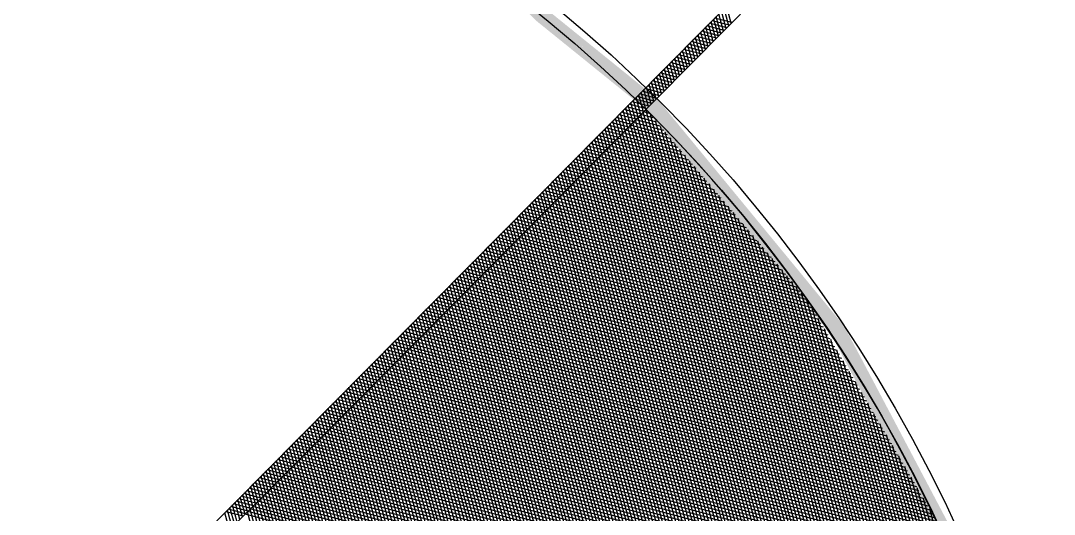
# Model space of a CAD drawing. Header units: metres. Extents: x 588040 to 588395, y 4834075 to 4834430.
# Drawn here: x 588185.38 to 588186.192, y 4834086.46 to 4834086.847 of the extents above; entities that cross this region are included whole.
import ezdxf

# ---------------------------------------------------------------- set-up
doc = ezdxf.new("R2010")
doc.units = ezdxf.units.M
doc.header["$LTSCALE"] = 2
doc.layers.add('A-HATCH', color=8, linetype='Continuous')

# ---------------------------------------------------------------- blocks, each defined once
blk = doc.blocks.new('PasteBlock$16')
for p, q in [((-0.54914, 2.98065), (2.21691, 3.71332)), ((2.22002, 3.70156), (-0.54603, 2.96889)), ((2.02055, 3.64872), (2.02422, 3.66228)), ((2.02334, 3.64946), (2.02701, 3.66302)), ((2.02613, 3.6502), (2.0298, 3.66376)), ((2.02892, 3.65094), (2.03259, 3.6645)), ((2.03171, 3.65168), (2.03539, 3.66524)), ((1.98985, 3.64059), (1.99353, 3.65415)), ((1.99264, 3.64133), (1.99632, 3.65489)), ((2.00445, 3.64445), (1.99454, 3.65442)), ((1.99543, 3.64207), (1.99911, 3.65563)), ((2.00724, 3.64519), (1.99733, 3.65516)), ((1.99822, 3.64281), (2.0019, 3.65637)), ((2.01003, 3.64593), (2.00012, 3.6559)), ((2.00101, 3.64355), (2.00469, 3.65711)), ((2.01282, 3.64667), (2.00291, 3.65663)), ((2.0038, 3.64428), (2.00748, 3.65784)), ((2.01561, 3.64741), (2.0057, 3.65737)), ((2.0066, 3.64502), (2.01027, 3.65858)), ((2.0184, 3.64815), (2.00849, 3.65811)), ((2.00939, 3.64576), (2.01306, 3.65932)), ((2.02119, 3.64889), (2.01129, 3.65885)), ((2.01218, 3.6465), (2.01585, 3.66006)), ((2.02398, 3.64963), (2.01408, 3.65959)), ((2.01497, 3.64724), (2.01864, 3.6608)), ((2.02677, 3.65037), (2.01687, 3.66033)), ((2.01776, 3.64798), (2.02143, 3.66154)), ((2.02956, 3.65111), (2.01966, 3.66107)), ((2.03235, 3.65185), (2.02245, 3.66181)), ((1.95916, 3.63246), (1.96283, 3.64602)), ((1.96195, 3.6332), (1.96562, 3.64676)), ((1.97375, 3.63632), (1.96385, 3.64629)), ((1.96474, 3.63394), (1.96841, 3.6475)), ((1.97654, 3.63706), (1.96664, 3.64703)), ((1.96753, 3.63468), (1.9712, 3.64824)), ((1.97933, 3.6378), (1.96943, 3.64777)), ((1.97032, 3.63541), (1.97399, 3.64897)), ((1.98212, 3.63854), (1.97222, 3.6485)), ((1.97311, 3.63615), (1.97678, 3.64971)), ((1.98491, 3.63928), (1.97501, 3.64924)), ((1.9759, 3.63689), (1.97957, 3.65045)), ((1.9877, 3.64002), (1.9778, 3.64998)), ((1.97869, 3.63763), (1.98237, 3.65119)), ((1.99049, 3.64076), (1.98059, 3.65072)), ((1.98148, 3.63837), (1.98516, 3.65193)), ((1.99329, 3.6415), (1.98338, 3.65146)), ((1.98427, 3.63911), (1.98795, 3.65267)), ((1.99608, 3.64224), (1.98617, 3.6522)), ((1.98706, 3.63985), (1.99074, 3.65341)), ((1.99887, 3.64298), (1.98896, 3.65294)), ((2.00166, 3.64372), (1.99175, 3.65368)), ((1.92846, 3.62433), (1.93214, 3.63789)), ((1.93125, 3.62507), (1.93493, 3.63863)), ((1.94306, 3.62819), (1.93315, 3.63816)), ((1.93404, 3.62581), (1.93772, 3.63937)), ((1.94585, 3.62893), (1.93594, 3.6389)), ((1.93683, 3.62655), (1.94051, 3.6401)), ((1.94864, 3.62967), (1.93873, 3.63963)), ((1.93962, 3.62728), (1.9433, 3.64084)), ((1.95143, 3.63041), (1.94152, 3.64037)), ((1.94241, 3.62802), (1.94609, 3.64158)), ((1.95422, 3.63115), (1.94431, 3.64111)), ((1.9452, 3.62876), (1.94888, 3.64232)), ((1.95701, 3.63189), (1.9471, 3.64185)), ((1.94799, 3.6295), (1.95167, 3.64306)), ((1.9598, 3.63263), (1.94989, 3.64259)), ((1.95079, 3.63024), (1.95446, 3.6438)), ((1.96259, 3.63337), (1.95268, 3.64333)), ((1.95358, 3.63098), (1.95725, 3.64454)), ((1.96538, 3.63411), (1.95547, 3.64407)), ((1.95637, 3.63172), (1.96004, 3.64528)), ((1.96817, 3.63485), (1.95827, 3.64481)), ((1.97096, 3.63559), (1.96106, 3.64555)), ((1.89777, 3.6162), (1.90144, 3.62976)), ((1.90056, 3.61694), (1.90423, 3.6305)), ((1.91236, 3.62006), (1.90245, 3.63003)), ((1.90335, 3.61768), (1.90702, 3.63124)), ((1.91515, 3.6208), (1.90525, 3.63076)), ((1.90614, 3.61841), (1.90981, 3.63197)), ((1.91794, 3.62154), (1.90804, 3.6315)), ((1.90893, 3.61915), (1.9126, 3.63271)), ((1.92073, 3.62228), (1.91083, 3.63224)), ((1.91172, 3.61989), (1.91539, 3.63345)), ((1.92352, 3.62302), (1.91362, 3.63298)), ((1.91451, 3.62063), (1.91818, 3.63419)), ((1.92631, 3.62376), (1.91641, 3.63372)), ((1.9173, 3.62137), (1.92097, 3.63493)), ((1.9291, 3.6245), (1.9192, 3.63446)), ((1.92009, 3.62211), (1.92376, 3.63567)), ((1.93189, 3.62524), (1.92199, 3.6352)), ((1.92288, 3.62285), (1.92655, 3.63641)), ((1.93468, 3.62598), (1.92478, 3.63594)), ((1.92567, 3.62359), (1.92935, 3.63715)), ((1.93748, 3.62672), (1.92757, 3.63668)), ((1.94027, 3.62745), (1.93036, 3.63742)), ((1.28716, 3.45446), (1.93964, 3.62729)), ((1.86707, 3.60807), (1.87074, 3.62163)), ((1.86986, 3.60881), (1.87354, 3.62237)), ((1.88166, 3.61193), (1.87176, 3.62189)), ((1.87265, 3.60954), (1.87633, 3.6231)), ((1.88446, 3.61267), (1.87455, 3.62263)), ((1.87544, 3.61028), (1.87912, 3.62384)), ((1.88725, 3.61341), (1.87734, 3.62337)), ((1.87823, 3.61102), (1.88191, 3.62458)), ((1.89004, 3.61415), (1.88013, 3.62411)), ((1.88102, 3.61176), (1.8847, 3.62532)), ((1.89283, 3.61489), (1.88292, 3.62485)), ((1.88381, 3.6125), (1.88749, 3.62606)), ((1.89562, 3.61563), (1.88571, 3.62559)), ((1.8866, 3.61324), (1.89028, 3.6268)), ((1.89841, 3.61637), (1.8885, 3.62633)), ((1.88939, 3.61398), (1.89307, 3.62754)), ((1.9012, 3.61711), (1.89129, 3.62707)), ((1.89218, 3.61472), (1.89586, 3.62828)), ((1.90399, 3.61785), (1.89408, 3.62781)), ((1.89497, 3.61546), (1.89865, 3.62902)), ((1.90678, 3.61858), (1.89687, 3.62855)), ((1.90957, 3.61932), (1.89966, 3.62929)), ((1.83637, 3.59994), (1.84005, 3.6135)), ((1.83916, 3.60067), (1.84284, 3.61423)), ((1.85097, 3.6038), (1.84106, 3.61376)), ((1.84195, 3.60141), (1.84563, 3.61497)), ((1.85376, 3.60454), (1.84385, 3.6145)), ((1.84475, 3.60215), (1.84842, 3.61571)), ((1.85655, 3.60528), (1.84664, 3.61524)), ((1.84754, 3.60289), (1.85121, 3.61645)), ((1.85934, 3.60602), (1.84943, 3.61598)), ((1.85033, 3.60363), (1.854, 3.61719)), ((1.86213, 3.60676), (1.85223, 3.61672)), ((1.85312, 3.60437), (1.85679, 3.61793)), ((1.86492, 3.6075), (1.85502, 3.61746)), ((1.85591, 3.60511), (1.85958, 3.61867)), ((1.86771, 3.60824), (1.85781, 3.6182)), ((1.8587, 3.60585), (1.86237, 3.61941)), ((1.8705, 3.60898), (1.8606, 3.61894)), ((1.86149, 3.60659), (1.86516, 3.62015)), ((1.87329, 3.60971), (1.86339, 3.61968)), ((1.86428, 3.60733), (1.86795, 3.62089)), ((1.87608, 3.61045), (1.86618, 3.62042)), ((1.87887, 3.61119), (1.86897, 3.62116)), ((1.80568, 3.59181), (1.80935, 3.60536)), ((1.80847, 3.59254), (1.81214, 3.6061)), ((1.82027, 3.59567), (1.81037, 3.60563)), ((1.81126, 3.59328), (1.81493, 3.60684)), ((1.82306, 3.59641), (1.81316, 3.60637)), ((1.81405, 3.59402), (1.81772, 3.60758)), ((1.82585, 3.59715), (1.81595, 3.60711)), ((1.81684, 3.59476), (1.82052, 3.60832)), ((1.82864, 3.59789), (1.81874, 3.60785)), ((1.81963, 3.5955), (1.82331, 3.60906)), ((1.83144, 3.59863), (1.82153, 3.60859)), ((1.82242, 3.59624), (1.8261, 3.6098)), ((1.83423, 3.59937), (1.82432, 3.60933)), ((1.82521, 3.59698), (1.82889, 3.61054)), ((1.83702, 3.60011), (1.82711, 3.61007)), ((1.828, 3.59772), (1.83168, 3.61128)), ((1.83981, 3.60085), (1.8299, 3.61081)), ((1.83079, 3.59846), (1.83447, 3.61202)), ((1.8426, 3.60158), (1.83269, 3.61155)), ((1.83358, 3.5992), (1.83726, 3.61276)), ((1.84539, 3.60232), (1.83548, 3.61229)), ((1.84818, 3.60306), (1.83827, 3.61303)), ((1.77498, 3.58367), (1.77866, 3.59723)), ((1.77777, 3.58441), (1.78145, 3.59797)), ((1.78958, 3.58754), (1.77967, 3.5975)), ((1.78056, 3.58515), (1.78424, 3.59871)), ((1.79237, 3.58828), (1.78246, 3.59824)), ((1.78335, 3.58589), (1.78703, 3.59945)), ((1.79516, 3.58902), (1.78525, 3.59898)), ((1.78614, 3.58663), (1.78982, 3.60019)), ((1.79795, 3.58976), (1.78804, 3.59972)), ((1.78894, 3.58737), (1.79261, 3.60093)), ((1.80074, 3.5905), (1.79083, 3.60046)), ((1.79173, 3.58811), (1.7954, 3.60167)), ((1.80353, 3.59124), (1.79362, 3.6012)), ((1.79452, 3.58885), (1.79819, 3.60241)), ((1.80632, 3.59198), (1.79642, 3.60194)), ((1.79731, 3.58959), (1.80098, 3.60315)), ((1.80911, 3.59271), (1.79921, 3.60268)), ((1.8001, 3.59033), (1.80377, 3.60389)), ((1.8119, 3.59345), (1.802, 3.60342)), ((1.80289, 3.59107), (1.80656, 3.60463)), ((1.81469, 3.59419), (1.80479, 3.60416)), ((1.81748, 3.59493), (1.80758, 3.60489)), ((1.74429, 3.57554), (1.74796, 3.5891)), ((1.74708, 3.57628), (1.75075, 3.58984)), ((1.75888, 3.57941), (1.74898, 3.58937)), ((1.74987, 3.57702), (1.75354, 3.59058)), ((1.76167, 3.58015), (1.75177, 3.59011)), ((1.75266, 3.57776), (1.75633, 3.59132)), ((1.76446, 3.58089), (1.75456, 3.59085)), ((1.75545, 3.5785), (1.75912, 3.59206)), ((1.76725, 3.58163), (1.75735, 3.59159)), ((1.75824, 3.57924), (1.76191, 3.5928)), ((1.77004, 3.58237), (1.76014, 3.59233)), ((1.76103, 3.57998), (1.7647, 3.59354)), ((1.77283, 3.58311), (1.76293, 3.59307)), ((1.76382, 3.58072), (1.7675, 3.59428)), ((1.77562, 3.58384), (1.76572, 3.59381)), ((1.76661, 3.58146), (1.77029, 3.59502)), ((1.77842, 3.58458), (1.76851, 3.59455)), ((1.7694, 3.5822), (1.77308, 3.59576)), ((1.78121, 3.58532), (1.7713, 3.59529)), ((1.77219, 3.58294), (1.77587, 3.5965)), ((1.784, 3.58606), (1.77409, 3.59602)), ((1.78679, 3.5868), (1.77688, 3.59676)), ((1.71359, 3.56741), (1.71727, 3.58097)), ((1.71638, 3.56815), (1.72006, 3.58171)), ((1.72819, 3.57128), (1.71828, 3.58124)), ((1.71917, 3.56889), (1.72285, 3.58245)), ((1.73098, 3.57202), (1.72107, 3.58198)), ((1.72196, 3.56963), (1.72564, 3.58319)), ((1.73377, 3.57276), (1.72386, 3.58272)), ((1.72475, 3.57037), (1.72843, 3.58393)), ((1.73656, 3.5735), (1.72665, 3.58346)), ((1.72754, 3.57111), (1.73122, 3.58467)), ((1.73935, 3.57424), (1.72944, 3.5842)), ((1.73033, 3.57185), (1.73401, 3.58541)), ((1.74214, 3.57497), (1.73223, 3.58494)), ((1.73312, 3.57259), (1.7368, 3.58615)), ((1.74493, 3.57571), (1.73502, 3.58568)), ((1.73592, 3.57333), (1.73959, 3.58689)), ((1.74772, 3.57645), (1.73781, 3.58642)), ((1.73871, 3.57407), (1.74238, 3.58763)), ((1.75051, 3.57719), (1.7406, 3.58715)), ((1.7415, 3.5748), (1.74517, 3.58836)), ((1.7533, 3.57793), (1.7434, 3.58789)), ((1.75609, 3.57867), (1.74619, 3.58863)), ((1.6829, 3.55928), (1.68657, 3.57284)), ((1.68569, 3.56002), (1.68936, 3.57358)), ((1.69749, 3.56315), (1.68758, 3.57311)), ((1.68848, 3.56076), (1.69215, 3.57432)), ((1.70028, 3.56389), (1.69038, 3.57385)), ((1.69127, 3.5615), (1.69494, 3.57506)), ((1.70307, 3.56463), (1.69317, 3.57459)), ((1.69406, 3.56224), (1.69773, 3.5758)), ((1.70586, 3.56537), (1.69596, 3.57533)), ((1.69685, 3.56298), (1.70052, 3.57654)), ((1.70865, 3.56611), (1.69875, 3.57607)), ((1.69964, 3.56372), (1.70331, 3.57728)), ((1.71144, 3.56684), (1.70154, 3.57681)), ((1.70243, 3.56446), (1.7061, 3.57802)), ((1.71423, 3.56758), (1.70433, 3.57755)), ((1.70522, 3.5652), (1.70889, 3.57876)), ((1.71702, 3.56832), (1.70712, 3.57829)), ((1.70801, 3.56593), (1.71169, 3.57949)), ((1.71981, 3.56906), (1.70991, 3.57902)), ((1.7108, 3.56667), (1.71448, 3.58023)), ((1.72261, 3.5698), (1.7127, 3.57976)), ((1.7254, 3.57054), (1.71549, 3.5805)), ((1.6522, 3.55115), (1.65587, 3.56471)), ((1.65499, 3.55189), (1.65867, 3.56545)), ((1.66679, 3.55502), (1.65689, 3.56498)), ((1.65778, 3.55263), (1.66146, 3.56619)), ((1.66959, 3.55576), (1.65968, 3.56572)), ((1.66057, 3.55337), (1.66425, 3.56693)), ((1.67238, 3.5565), (1.66247, 3.56646)), ((1.66336, 3.55411), (1.66704, 3.56767)), ((1.67517, 3.55724), (1.66526, 3.5672)), ((1.66615, 3.55485), (1.66983, 3.56841)), ((1.67796, 3.55797), (1.66805, 3.56794)), ((1.66894, 3.55559), (1.67262, 3.56915)), ((1.68075, 3.55871), (1.67084, 3.56868)), ((1.67173, 3.55633), (1.67541, 3.56989)), ((1.68354, 3.55945), (1.67363, 3.56942)), ((1.67452, 3.55707), (1.6782, 3.57062)), ((1.68633, 3.56019), (1.67642, 3.57015)), ((1.67731, 3.5578), (1.68099, 3.57136)), ((1.68912, 3.56093), (1.67921, 3.57089)), ((1.6801, 3.55854), (1.68378, 3.5721)), ((1.69191, 3.56167), (1.682, 3.57163)), ((1.6947, 3.56241), (1.68479, 3.57237)), ((1.6215, 3.54302), (1.62518, 3.55658)), ((1.62429, 3.54376), (1.62797, 3.55732)), ((1.6361, 3.54689), (1.62619, 3.55685)), ((1.62709, 3.5445), (1.63076, 3.55806)), ((1.63889, 3.54763), (1.62898, 3.55759)), ((1.62988, 3.54524), (1.63355, 3.5588)), ((1.64168, 3.54837), (1.63177, 3.55833)), ((1.63267, 3.54598), (1.63634, 3.55954)), ((1.64447, 3.5491), (1.63457, 3.55907)), ((1.63546, 3.54672), (1.63913, 3.56028)), ((1.64726, 3.54984), (1.63736, 3.55981)), ((1.63825, 3.54746), (1.64192, 3.56102)), ((1.65005, 3.55058), (1.64015, 3.56055)), ((1.64104, 3.5482), (1.64471, 3.56176)), ((1.65284, 3.55132), (1.64294, 3.56128)), ((1.64383, 3.54893), (1.6475, 3.56249)), ((1.65563, 3.55206), (1.64573, 3.56202)), ((1.64662, 3.54967), (1.65029, 3.56323)), ((1.65842, 3.5528), (1.64852, 3.56276)), ((1.64941, 3.55041), (1.65308, 3.56397)), ((1.66121, 3.55354), (1.65131, 3.5635)), ((1.664, 3.55428), (1.6541, 3.56424)), ((1.59081, 3.53489), (1.59448, 3.54845)), ((1.5936, 3.53563), (1.59727, 3.54919)), ((1.6054, 3.53876), (1.5955, 3.54872)), ((1.59639, 3.53637), (1.60006, 3.54993)), ((1.60819, 3.5395), (1.59829, 3.54946)), ((1.59918, 3.53711), (1.60285, 3.55067)), ((1.61098, 3.54023), (1.60108, 3.5502)), ((1.60197, 3.53785), (1.60565, 3.55141)), ((1.61377, 3.54097), (1.60387, 3.55094)), ((1.60476, 3.53859), (1.60844, 3.55215)), ((1.61657, 3.54171), (1.60666, 3.55168)), ((1.60755, 3.53933), (1.61123, 3.55289)), ((1.61936, 3.54245), (1.60945, 3.55241)), ((1.61034, 3.54006), (1.61402, 3.55362)), ((1.62215, 3.54319), (1.61224, 3.55315)), ((1.61313, 3.5408), (1.61681, 3.55436)), ((1.62494, 3.54393), (1.61503, 3.55389)), ((1.61592, 3.54154), (1.6196, 3.5551)), ((1.62773, 3.54467), (1.61782, 3.55463)), ((1.61871, 3.54228), (1.62239, 3.55584)), ((1.63052, 3.54541), (1.62061, 3.55537)), ((1.63331, 3.54615), (1.6234, 3.55611)), ((1.56011, 3.52676), (1.56379, 3.54032)), ((1.5629, 3.5275), (1.56658, 3.54106)), ((1.57471, 3.53063), (1.5648, 3.54059)), ((1.56569, 3.52824), (1.56937, 3.5418)), ((1.5775, 3.53137), (1.56759, 3.54133)), ((1.56848, 3.52898), (1.57216, 3.54254)), ((1.58029, 3.5321), (1.57038, 3.54207)), ((1.57127, 3.52972), (1.57495, 3.54328)), ((1.58308, 3.53284), (1.57317, 3.54281)), ((1.57407, 3.53046), (1.57774, 3.54402)), ((1.58587, 3.53358), (1.57596, 3.54355)), ((1.57686, 3.53119), (1.58053, 3.54475)), ((1.58866, 3.53432), (1.57875, 3.54428)), ((1.57965, 3.53193), (1.58332, 3.54549)), ((1.59145, 3.53506), (1.58155, 3.54502)), ((1.58244, 3.53267), (1.58611, 3.54623)), ((1.59424, 3.5358), (1.58434, 3.54576)), ((1.58523, 3.53341), (1.5889, 3.54697)), ((1.59703, 3.53654), (1.58713, 3.5465)), ((1.58802, 3.53415), (1.59169, 3.54771)), ((1.59982, 3.53728), (1.58992, 3.54724)), ((1.60261, 3.53802), (1.59271, 3.54798)), ((1.52942, 3.51863), (1.53309, 3.53219)), ((1.53221, 3.51937), (1.53588, 3.53293)), ((1.54401, 3.5225), (1.53411, 3.53246)), ((1.535, 3.52011), (1.53867, 3.53367)), ((1.5468, 3.52323), (1.5369, 3.5332)), ((1.53779, 3.52085), (1.54146, 3.53441)), ((1.54959, 3.52397), (1.53969, 3.53394)), ((1.54058, 3.52159), (1.54425, 3.53515)), ((1.55238, 3.52471), (1.54248, 3.53468)), ((1.54337, 3.52233), (1.54704, 3.53588)), ((1.55517, 3.52545), (1.54527, 3.53541)), ((1.54616, 3.52306), (1.54984, 3.53662)), ((1.55796, 3.52619), (1.54806, 3.53615)), ((1.54895, 3.5238), (1.55263, 3.53736)), ((1.56076, 3.52693), (1.55085, 3.53689)), ((1.55174, 3.52454), (1.55542, 3.5381)), ((1.56355, 3.52767), (1.55364, 3.53763)), ((1.55453, 3.52528), (1.55821, 3.53884)), ((1.56634, 3.52841), (1.55643, 3.53837)), ((1.55732, 3.52602), (1.561, 3.53958)), ((1.56913, 3.52915), (1.55922, 3.53911)), ((1.57192, 3.52989), (1.56201, 3.53985)), ((1.49872, 3.5105), (1.5024, 3.52406)), ((1.50151, 3.51124), (1.50519, 3.5248)), ((1.51332, 3.51436), (1.50341, 3.52433)), ((1.5043, 3.51198), (1.50798, 3.52554)), ((1.51611, 3.5151), (1.5062, 3.52507)), ((1.50709, 3.51272), (1.51077, 3.52628)), ((1.5189, 3.51584), (1.50899, 3.52581)), ((1.50988, 3.51346), (1.51356, 3.52702)), ((1.52169, 3.51658), (1.51178, 3.52654)), ((1.51267, 3.51419), (1.51635, 3.52775)), ((1.52448, 3.51732), (1.51457, 3.52728)), ((1.51546, 3.51493), (1.51914, 3.52849)), ((1.52727, 3.51806), (1.51736, 3.52802)), ((1.51825, 3.51567), (1.52193, 3.52923)), ((1.53006, 3.5188), (1.52015, 3.52876)), ((1.52105, 3.51641), (1.52472, 3.52997)), ((1.53285, 3.51954), (1.52294, 3.5295)), ((1.52384, 3.51715), (1.52751, 3.53071)), ((1.53564, 3.52028), (1.52573, 3.53024)), ((1.52663, 3.51789), (1.5303, 3.53145)), ((1.53843, 3.52102), (1.52853, 3.53098)), ((1.54122, 3.52176), (1.53132, 3.53172)), ((1.49035, 3.50828), (1.49402, 3.52184)), ((1.49314, 3.50902), (1.49682, 3.52258)), ((1.50494, 3.51215), (1.49504, 3.52211)), ((1.49593, 3.50976), (1.49961, 3.52332)), ((1.50774, 3.51289), (1.49783, 3.52285)), ((1.51053, 3.51363), (1.50062, 3.52359))]:
    blk.add_line(p, q)
at = {"color": 31}
for p, q in [((1.28716, 3.45446), (1.93964, 3.62729)), ((1.62868, 2.55677), (1.91721, 3.62135)), ((1.63067, 2.55454), (1.92, 3.62209)), ((1.63265, 2.55231), (1.92279, 3.62283)), ((1.63464, 2.55009), (1.92558, 3.62356)), ((1.63663, 2.54786), (1.92837, 3.6243)), ((1.63861, 2.54563), (1.93116, 3.62504)), ((1.6406, 2.5434), (1.93395, 3.62578)), ((1.64259, 2.54118), (1.93674, 3.62652)), ((1.64457, 2.53895), (1.93953, 3.62726)), ((1.64692, 2.53804), (1.94061, 3.6217)), ((1.94559, 3.59303), (1.91739, 3.6214)), ((1.94485, 3.59733), (1.92018, 3.62213)), ((1.9441, 3.60162), (1.92297, 3.62287)), ((1.94335, 3.60592), (1.92576, 3.62361)), ((1.94261, 3.61022), (1.92855, 3.62435)), ((1.94186, 3.61451), (1.93134, 3.62509)), ((1.94112, 3.61881), (1.93413, 3.62583)), ((1.94037, 3.6231), (1.93692, 3.62657)), ((1.60683, 2.58127), (1.88651, 3.61322)), ((1.60881, 2.57904), (1.8893, 3.61396)), ((1.6108, 2.57681), (1.89209, 3.61469)), ((1.61279, 2.57458), (1.89488, 3.61543)), ((1.61477, 2.57236), (1.89767, 3.61617)), ((1.61676, 2.57013), (1.90046, 3.61691)), ((1.61875, 2.5679), (1.90325, 3.61765)), ((1.62073, 2.56568), (1.90605, 3.61839)), ((1.62272, 2.56345), (1.90884, 3.61913)), ((1.62471, 2.56122), (1.91163, 3.61987)), ((1.62669, 2.55899), (1.91442, 3.62061)), ((1.65074, 2.5426), (1.94163, 3.61587)), ((1.9538, 3.54577), (1.88669, 3.61326)), ((1.95305, 3.55007), (1.88949, 3.614)), ((1.95231, 3.55437), (1.89228, 3.61474)), ((1.95156, 3.55866), (1.89507, 3.61548)), ((1.95082, 3.56296), (1.89786, 3.61622)), ((1.95007, 3.56725), (1.90065, 3.61696)), ((1.94932, 3.57155), (1.90344, 3.6177)), ((1.94858, 3.57585), (1.90623, 3.61844)), ((1.94783, 3.58014), (1.90902, 3.61918)), ((1.94708, 3.58444), (1.91181, 3.61992)), ((1.94634, 3.58873), (1.9146, 3.62066)), ((1.58498, 2.60577), (1.85582, 3.60509)), ((1.58696, 2.60354), (1.85861, 3.60582)), ((1.58895, 2.60131), (1.8614, 3.60656)), ((1.59094, 2.59908), (1.86419, 3.6073)), ((1.59292, 2.59686), (1.86698, 3.60804)), ((1.59491, 2.59463), (1.86977, 3.60878)), ((1.5969, 2.5924), (1.87256, 3.60952)), ((1.59888, 2.59018), (1.87535, 3.61026)), ((1.60087, 2.58795), (1.87814, 3.611)), ((1.60285, 2.58572), (1.88093, 3.61174)), ((1.60484, 2.58349), (1.88372, 3.61248)), ((1.65457, 2.54716), (1.94264, 3.61005)), ((1.96201, 3.49852), (1.856, 3.60513)), ((1.96126, 3.50281), (1.85879, 3.60587)), ((1.96051, 3.50711), (1.86158, 3.60661)), ((1.95977, 3.51141), (1.86437, 3.60735)), ((1.95902, 3.5157), (1.86716, 3.60809)), ((1.95828, 3.52), (1.86995, 3.60883)), ((1.95753, 3.52429), (1.87274, 3.60957)), ((1.95678, 3.52859), (1.87553, 3.61031)), ((1.95604, 3.53289), (1.87832, 3.61105)), ((1.95529, 3.53718), (1.88111, 3.61179)), ((1.95455, 3.54148), (1.8839, 3.61253)), ((1.56312, 2.63027), (1.82512, 3.59695)), ((1.56511, 2.62804), (1.82791, 3.59769)), ((1.5671, 2.62581), (1.8307, 3.59843)), ((1.56908, 2.62358), (1.83349, 3.59917)), ((1.57107, 2.62136), (1.83628, 3.59991)), ((1.57306, 2.61913), (1.83907, 3.60065)), ((1.57504, 2.6169), (1.84186, 3.60139)), ((1.57703, 2.61467), (1.84465, 3.60213)), ((1.57902, 2.61245), (1.84744, 3.60287)), ((1.581, 2.61022), (1.85023, 3.60361)), ((1.58299, 2.60799), (1.85303, 3.60435)), ((1.6584, 2.55173), (1.94365, 3.60422)), ((1.66222, 2.55629), (1.94466, 3.5984)), ((1.97021, 3.45126), (1.8253, 3.597)), ((1.96947, 3.45556), (1.82809, 3.59774)), ((1.96872, 3.45985), (1.83088, 3.59848)), ((1.96797, 3.46415), (1.83368, 3.59922)), ((1.96723, 3.46844), (1.83647, 3.59996)), ((1.96648, 3.47274), (1.83926, 3.6007)), ((1.96574, 3.47704), (1.84205, 3.60144)), ((1.96499, 3.48133), (1.84484, 3.60218)), ((1.96424, 3.48563), (1.84763, 3.60292)), ((1.9635, 3.48993), (1.85042, 3.60366)), ((1.96275, 3.49422), (1.85321, 3.6044)), ((1.54326, 2.65254), (1.79721, 3.58956)), ((1.54524, 2.65031), (1.80001, 3.5903)), ((1.54723, 2.64808), (1.8028, 3.59104)), ((1.54922, 2.64586), (1.80559, 3.59178)), ((1.5512, 2.64363), (1.80838, 3.59252)), ((1.55319, 2.6414), (1.81117, 3.59326)), ((1.55518, 2.63917), (1.81396, 3.594)), ((1.55716, 2.63695), (1.81675, 3.59474)), ((1.55915, 2.63472), (1.81954, 3.59548)), ((1.56114, 2.63249), (1.82233, 3.59622)), ((1.66605, 2.56085), (1.94567, 3.59257)), ((1.97326, 3.4092), (1.79461, 3.58887)), ((1.97326, 3.41274), (1.7974, 3.58961)), ((1.97327, 3.41627), (1.80019, 3.59035)), ((1.97328, 3.41981), (1.80298, 3.59109)), ((1.97328, 3.42335), (1.80577, 3.59183)), ((1.97329, 3.42689), (1.80856, 3.59257)), ((1.9733, 3.43043), (1.81135, 3.59331)), ((1.9732, 3.43408), (1.81414, 3.59405)), ((1.97245, 3.43837), (1.81693, 3.59479)), ((1.97171, 3.44267), (1.81972, 3.59553)), ((1.97096, 3.44696), (1.82251, 3.59626)), ((1.52141, 2.67704), (1.76652, 3.58143)), ((1.52339, 2.67481), (1.76931, 3.58217)), ((1.52538, 2.67258), (1.7721, 3.58291)), ((1.52737, 2.67035), (1.77489, 3.58365)), ((1.52935, 2.66813), (1.77768, 3.58439)), ((1.53134, 2.6659), (1.78047, 3.58513)), ((1.53333, 2.66367), (1.78326, 3.58587)), ((1.53531, 2.66145), (1.78605, 3.58661)), ((1.5373, 2.65922), (1.78884, 3.58735)), ((1.53928, 2.65699), (1.79163, 3.58809)), ((1.54127, 2.65476), (1.79442, 3.58882)), ((1.66988, 2.56541), (1.94668, 3.58675)), ((1.6737, 2.56998), (1.9477, 3.58093)), ((1.97318, 3.37027), (1.76391, 3.58074)), ((1.97318, 3.37381), (1.7667, 3.58148)), ((1.97319, 3.37735), (1.76949, 3.58222)), ((1.9732, 3.38089), (1.77228, 3.58296)), ((1.97321, 3.38443), (1.77507, 3.5837)), ((1.97321, 3.38797), (1.77786, 3.58444)), ((1.97322, 3.39151), (1.78066, 3.58518)), ((1.97323, 3.39504), (1.78345, 3.58592)), ((1.97323, 3.39858), (1.78624, 3.58666)), ((1.97324, 3.40212), (1.78903, 3.58739)), ((1.97325, 3.40566), (1.79182, 3.58813)), ((1.49955, 2.70154), (1.73582, 3.5733)), ((1.50154, 2.69931), (1.73861, 3.57404)), ((1.50353, 2.69708), (1.7414, 3.57478)), ((1.50551, 2.69485), (1.7442, 3.57552)), ((1.5075, 2.69263), (1.74699, 3.57626)), ((1.50949, 2.6904), (1.74978, 3.577)), ((1.51147, 2.68817), (1.75257, 3.57774)), ((1.51346, 2.68595), (1.75536, 3.57848)), ((1.51545, 2.68372), (1.75815, 3.57922)), ((1.51743, 2.68149), (1.76094, 3.57995)), ((1.51942, 2.67926), (1.76373, 3.58069)), ((1.67753, 2.57454), (1.94871, 3.5751)), ((1.9731, 3.33135), (1.73322, 3.57261)), ((1.97311, 3.33489), (1.73601, 3.57335)), ((1.97311, 3.33843), (1.7388, 3.57409)), ((1.97312, 3.34197), (1.74159, 3.57483)), ((1.97313, 3.3455), (1.74438, 3.57557)), ((1.97313, 3.34904), (1.74717, 3.57631)), ((1.97314, 3.35258), (1.74996, 3.57705)), ((1.97315, 3.35612), (1.75275, 3.57779)), ((1.97316, 3.35966), (1.75554, 3.57852)), ((1.97316, 3.3632), (1.75833, 3.57926)), ((1.97317, 3.36674), (1.76112, 3.58)), ((1.4777, 2.72603), (1.70513, 3.56517)), ((1.47969, 2.72381), (1.70792, 3.56591)), ((1.48167, 2.72158), (1.71071, 3.56665)), ((1.48366, 2.71935), (1.7135, 3.56739)), ((1.48565, 2.71713), (1.71629, 3.56813)), ((1.48763, 2.7149), (1.71908, 3.56887)), ((1.48962, 2.71267), (1.72187, 3.56961)), ((1.49161, 2.71044), (1.72466, 3.57035)), ((1.49359, 2.70822), (1.72745, 3.57108)), ((1.49558, 2.70599), (1.73024, 3.57182)), ((1.49757, 2.70376), (1.73303, 3.57256)), ((1.68136, 2.5791), (1.94972, 3.56928)), ((1.97302, 3.29243), (1.70252, 3.56448)), ((1.97303, 3.29596), (1.70531, 3.56522)), ((1.97303, 3.2995), (1.7081, 3.56596)), ((1.97304, 3.30304), (1.71089, 3.5667)), ((1.97305, 3.30658), (1.71368, 3.56744)), ((1.97306, 3.31012), (1.71647, 3.56818)), ((1.97306, 3.31366), (1.71926, 3.56892)), ((1.97307, 3.3172), (1.72205, 3.56966)), ((1.97308, 3.32073), (1.72484, 3.57039)), ((1.97308, 3.32427), (1.72764, 3.57113)), ((1.97309, 3.32781), (1.73043, 3.57187)), ((1.45585, 2.75053), (1.67443, 3.55704)), ((1.45784, 2.74831), (1.67722, 3.55778)), ((1.45982, 2.74608), (1.68001, 3.55852)), ((1.46181, 2.74385), (1.6828, 3.55926)), ((1.4638, 2.74163), (1.68559, 3.56)), ((1.46578, 2.7394), (1.68838, 3.56074)), ((1.46777, 2.73717), (1.69118, 3.56148)), ((1.46976, 2.73494), (1.69397, 3.56221)), ((1.47174, 2.73272), (1.69676, 3.56295)), ((1.47373, 2.73049), (1.69955, 3.56369)), ((1.47571, 2.72826), (1.70234, 3.56443)), ((1.97294, 3.2535), (1.67183, 3.55635)), ((1.97295, 3.25704), (1.67462, 3.55709)), ((1.97296, 3.26058), (1.67741, 3.55783)), ((1.97296, 3.26412), (1.6802, 3.55857)), ((1.97297, 3.26766), (1.68299, 3.55931)), ((1.68518, 2.58367), (1.95073, 3.56345)), ((1.97298, 3.2712), (1.68578, 3.56005)), ((1.97298, 3.27473), (1.68857, 3.56079)), ((1.68901, 2.58823), (1.95174, 3.55763)), ((1.97299, 3.27827), (1.69136, 3.56152)), ((1.973, 3.28181), (1.69415, 3.56226)), ((1.97301, 3.28535), (1.69694, 3.563)), ((1.97301, 3.28889), (1.69973, 3.56374)), ((1.434, 2.77503), (1.64374, 3.54891)), ((1.43598, 2.77281), (1.64653, 3.54965)), ((1.43797, 2.77058), (1.64932, 3.55039)), ((1.43996, 2.76835), (1.65211, 3.55113)), ((1.44194, 2.76612), (1.6549, 3.55187)), ((1.44393, 2.7639), (1.65769, 3.55261)), ((1.44592, 2.76167), (1.66048, 3.55335)), ((1.4479, 2.75944), (1.66327, 3.55408)), ((1.44989, 2.75722), (1.66606, 3.55482)), ((1.45188, 2.75499), (1.66885, 3.55556)), ((1.45386, 2.75276), (1.67164, 3.5563)), ((1.97009, 3.22091), (1.64392, 3.54896)), ((1.97063, 3.22392), (1.64671, 3.5497)), ((1.97116, 3.22692), (1.6495, 3.55044)), ((1.9717, 3.22993), (1.65229, 3.55118)), ((1.97223, 3.23294), (1.65508, 3.55192)), ((1.97277, 3.23595), (1.65787, 3.55265)), ((1.97291, 3.23935), (1.66066, 3.55339)), ((1.97292, 3.24289), (1.66345, 3.55413)), ((1.97293, 3.24643), (1.66624, 3.55487)), ((1.97293, 3.24996), (1.66903, 3.55561)), ((1.69284, 2.59279), (1.95275, 3.5518)), ((1.41214, 2.79953), (1.61304, 3.54078)), ((1.41413, 2.79731), (1.61583, 3.54152)), ((1.41612, 2.79508), (1.61862, 3.54226)), ((1.4181, 2.79285), (1.62141, 3.543)), ((1.42009, 2.79062), (1.6242, 3.54374)), ((1.42208, 2.7884), (1.62699, 3.54448)), ((1.42406, 2.78617), (1.62978, 3.54521)), ((1.42605, 2.78394), (1.63257, 3.54595)), ((1.42804, 2.78172), (1.63536, 3.54669)), ((1.43002, 2.77949), (1.63816, 3.54743)), ((1.43201, 2.77726), (1.64095, 3.54817)), ((1.96421, 3.18782), (1.61322, 3.54083)), ((1.96475, 3.19083), (1.61601, 3.54157)), ((1.96528, 3.19384), (1.61881, 3.54231)), ((1.96582, 3.19685), (1.6216, 3.54305)), ((1.96635, 3.19985), (1.62439, 3.54378)), ((1.96688, 3.20286), (1.62718, 3.54452)), ((1.96742, 3.20587), (1.62997, 3.54526)), ((1.96795, 3.20888), (1.63276, 3.546)), ((1.96849, 3.21189), (1.63555, 3.54674)), ((1.96902, 3.21489), (1.63834, 3.54748)), ((1.96956, 3.2179), (1.64113, 3.54822)), ((1.69666, 2.59736), (1.95376, 3.54598)), ((1.70049, 2.60192), (1.95478, 3.54015)), ((1.39029, 2.82403), (1.58235, 3.53265)), ((1.39228, 2.8218), (1.58514, 3.53339)), ((1.39427, 2.81958), (1.58793, 3.53413)), ((1.39625, 2.81735), (1.59072, 3.53487)), ((1.39824, 2.81512), (1.59351, 3.53561)), ((1.40023, 2.8129), (1.5963, 3.53634)), ((1.40221, 2.81067), (1.59909, 3.53708)), ((1.4042, 2.80844), (1.60188, 3.53782)), ((1.40619, 2.80621), (1.60467, 3.53856)), ((1.40817, 2.80399), (1.60746, 3.5393)), ((1.41016, 2.80176), (1.61025, 3.54004)), ((1.95833, 3.15474), (1.58253, 3.5327)), ((1.95886, 3.15775), (1.58532, 3.53344)), ((1.9594, 3.16075), (1.58811, 3.53418)), ((1.95993, 3.16376), (1.5909, 3.53491)), ((1.96047, 3.16677), (1.59369, 3.53565)), ((1.961, 3.16978), (1.59648, 3.53639)), ((1.96154, 3.17278), (1.59927, 3.53713)), ((1.96207, 3.17579), (1.60206, 3.53787)), ((1.96261, 3.1788), (1.60485, 3.53861)), ((1.96314, 3.18181), (1.60764, 3.53935)), ((1.96368, 3.18482), (1.61043, 3.54009)), ((1.70432, 2.60648), (1.95579, 3.53433)), ((1.36844, 2.84853), (1.55165, 3.52452)), ((1.37043, 2.8463), (1.55444, 3.52526)), ((1.37241, 2.84408), (1.55723, 3.526)), ((1.3744, 2.84185), (1.56002, 3.52674)), ((1.37639, 2.83962), (1.56281, 3.52747)), ((1.37837, 2.8374), (1.5656, 3.52821)), ((1.38036, 2.83517), (1.56839, 3.52895)), ((1.38235, 2.83294), (1.57118, 3.52969)), ((1.38433, 2.83071), (1.57397, 3.53043)), ((1.38632, 2.82849), (1.57676, 3.53117)), ((1.38831, 2.82626), (1.57955, 3.53191)), ((1.95244, 3.12165), (1.55183, 3.52457)), ((1.95298, 3.12466), (1.55462, 3.52531)), ((1.95351, 3.12767), (1.55741, 3.52605)), ((1.95405, 3.13068), (1.5602, 3.52678)), ((1.95458, 3.13368), (1.56299, 3.52752)), ((1.95512, 3.13669), (1.56579, 3.52826)), ((1.95565, 3.1397), (1.56858, 3.529)), ((1.95619, 3.14271), (1.57137, 3.52974)), ((1.95672, 3.14571), (1.57416, 3.53048)), ((1.95726, 3.14872), (1.57695, 3.53122)), ((1.95779, 3.15173), (1.57974, 3.53196)), ((1.70815, 2.61104), (1.9568, 3.5285)), ((1.34659, 2.87303), (1.52095, 3.51639)), ((1.34857, 2.8708), (1.52374, 3.51713)), ((1.35056, 2.86858), (1.52653, 3.51787)), ((1.35255, 2.86635), (1.52933, 3.51861)), ((1.35453, 2.86412), (1.53212, 3.51934)), ((1.35652, 2.86189), (1.53491, 3.52008)), ((1.35851, 2.85967), (1.5377, 3.52082)), ((1.36049, 2.85744), (1.54049, 3.52156)), ((1.36248, 2.85521), (1.54328, 3.5223)), ((1.36447, 2.85299), (1.54607, 3.52304)), ((1.36645, 2.85076), (1.54886, 3.52378)), ((1.94656, 3.08857), (1.52114, 3.51644)), ((1.9471, 3.09157), (1.52393, 3.51718)), ((1.94763, 3.09458), (1.52672, 3.51791)), ((1.94816, 3.09759), (1.52951, 3.51865)), ((1.9487, 3.1006), (1.5323, 3.51939)), ((1.94923, 3.10361), (1.53509, 3.52013)), ((1.94977, 3.10661), (1.53788, 3.52087)), ((1.9503, 3.10962), (1.54067, 3.52161)), ((1.95084, 3.11263), (1.54346, 3.52235)), ((1.95137, 3.11564), (1.54625, 3.52309)), ((1.95191, 3.11864), (1.54904, 3.52383)), ((1.71197, 2.61561), (1.95781, 3.52268)), ((1.7158, 2.62017), (1.95882, 3.51685)), ((1.33864, 2.88194), (1.50979, 3.51343)), ((1.34063, 2.87971), (1.51258, 3.51417)), ((1.34262, 2.87749), (1.51537, 3.51491)), ((1.3446, 2.87526), (1.51816, 3.51565)), ((1.94389, 3.07353), (1.50718, 3.51274)), ((1.94442, 3.07654), (1.50997, 3.51348)), ((1.94496, 3.07954), (1.51277, 3.51422)), ((1.94549, 3.08255), (1.51556, 3.51496)), ((1.94603, 3.08556), (1.51835, 3.5157)), ((1.71963, 2.62473), (1.95983, 3.51103)), ((1.72345, 2.6293), (1.96085, 3.5052)), ((1.72728, 2.63386), (1.96186, 3.49938)), ((1.73111, 2.63842), (1.96287, 3.49355)), ((1.73493, 2.64298), (1.96388, 3.48773)), ((1.73876, 2.64755), (1.96489, 3.4819)), ((1.74259, 2.65211), (1.9659, 3.47608)), ((1.74641, 2.65667), (1.96691, 3.47026)), ((1.75024, 2.66124), (1.96793, 3.46443)), ((1.75407, 2.6658), (1.96894, 3.45861)), ((1.75789, 2.67036), (1.96995, 3.45278)), ((1.76172, 2.67492), (1.97096, 3.44696)), ((1.76555, 2.67949), (1.97197, 3.44113)), ((1.76937, 2.68405), (1.97298, 3.43531)), ((1.77337, 2.68923), (1.97329, 3.42688)), ((1.77825, 2.69767), (1.97327, 3.41726)), ((1.78313, 2.70612), (1.97325, 3.40763)), ((1.788, 2.71456), (1.97323, 3.398)), ((1.79288, 2.72301), (1.97321, 3.38837)), ((1.79776, 2.73145), (1.97319, 3.37874)), ((1.80264, 2.73989), (1.97317, 3.36911)), ((1.80752, 2.74834), (1.97316, 3.35948)), ((1.8124, 2.75678), (1.97314, 3.34985)), ((1.81728, 2.76522), (1.97312, 3.34023)), ((1.82216, 2.77367), (1.9731, 3.3306)), ((1.82703, 2.78211), (1.97308, 3.32097)), ((1.83191, 2.79056), (1.97306, 3.31134)), ((1.83679, 2.799), (1.97304, 3.30171)), ((1.84167, 2.80744), (1.97302, 3.29208)), ((1.84655, 2.81589), (1.973, 3.28245)), ((1.85143, 2.82433), (1.97298, 3.27282)), ((1.85631, 2.83278), (1.97296, 3.2632)), ((1.86119, 2.84122), (1.97294, 3.25357)), ((1.86606, 2.84966), (1.97292, 3.24394))]:
    blk.add_line(p, q, dxfattribs=at)
for radius in [1.14444, 1.13228]:
    blk.add_circle((0.84511, 3.33737), radius)
blk.add_arc((0.84511, 3.33737), 1.13228, 315.03019, 14.83574, dxfattribs=at)
for points in [[(1.90041, 3.73144), (1.86977, 3.8471), (1.93964, 3.62729)], [(1.93964, 3.62729), (1.86977, 3.8471), (1.90901, 3.74295)], [(1.97028, 3.51163), (1.90901, 3.74295), (1.9514, 3.6304)], [(1.97028, 3.51163), (1.95711, 3.51737), (1.93964, 3.62729)], [(1.98775, 3.40171), (1.9756, 3.40103), (1.95711, 3.51737)], [(1.98775, 3.40171), (1.95711, 3.51737), (1.97028, 3.51163)], [(1.98595, 3.36194), (1.96695, 3.20947), (1.9756, 3.40103)], [(1.98595, 3.36194), (1.9756, 3.40103), (1.98775, 3.40171)], [(1.97731, 3.17038), (1.96695, 3.20947), (1.98595, 3.36194)]]:
    blk.add_solid(points)

msp = doc.modelspace()

# ---------------------------------------------------------------- block references
at = {"layer": 'A-HATCH', "rotation": 30.42789333090288}
msp.add_blockref('PasteBlock$16', (588186.03545, 4834082.66755, -102.35614), dxfattribs=at)

doc.saveas('drawing.dxf')
